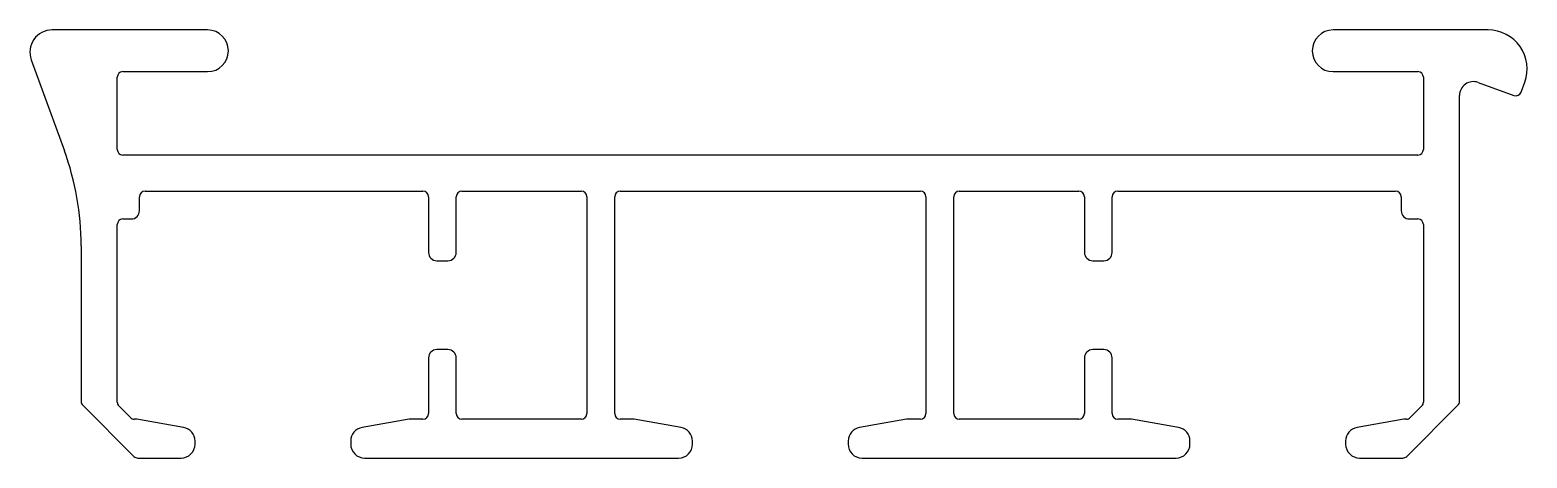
# Model space of a CAD drawing. Extents: x 861.7 to 915.6, y 325.3 to 340.7.
import ezdxf

# ---------------------------------------------------------------- set-up
doc = ezdxf.new("R2010")
doc.units = 0
doc.layers.add('KOERPERKANTE', color=1, linetype='CONTINUOUS')

msp = doc.modelspace()

# ---------------------------------------------------------------- linework, layer by layer
at = {"layer": 'KOERPERKANTE', "color": 0}
for p, q in [((868.099, 340.677), (862.508, 340.677)), ((914.178, 340.677), (908.599, 340.677)), ((861.756, 339.604), (862.946, 336.334)), ((864.849, 336.377), (864.849, 338.977)), ((865.049, 339.177), (868.099, 339.177)), ((908.599, 339.177), (911.649, 339.177)), ((911.849, 338.977), (911.849, 336.377)), ((913.149, 327.319), (913.149, 338.319)), ((913.82, 338.789), (915.107, 338.32)), ((915.363, 338.44), (915.493, 338.799)), ((911.649, 336.177), (865.049, 336.177)), ((865.649, 334.177), (865.649, 334.677)), ((865.849, 334.877), (875.849, 334.877)), ((876.049, 334.677), (876.049, 332.677)), ((877.049, 332.677), (877.049, 334.677)), ((877.249, 334.877), (881.549, 334.877)), ((881.749, 334.677), (881.749, 326.877)), ((882.749, 326.877), (882.749, 334.677)), ((882.949, 334.877), (893.749, 334.877)), ((893.949, 334.677), (893.949, 326.877)), ((894.949, 326.877), (894.949, 334.677)), ((895.149, 334.877), (899.449, 334.877)), ((899.649, 334.677), (899.649, 332.677)), ((900.649, 332.677), (900.649, 334.677)), ((900.849, 334.877), (910.849, 334.877)), ((911.049, 334.677), (911.049, 334.177)), ((864.849, 327.292), (864.849, 333.677)), ((865.049, 333.877), (865.349, 333.877)), ((911.349, 333.877), (911.649, 333.877)), ((911.849, 333.677), (911.849, 327.292)), ((863.549, 332.914), (863.549, 327.319)), ((876.349, 332.377), (876.749, 332.377)), ((899.949, 332.377), (900.349, 332.377)), ((876.749, 329.177), (876.349, 329.177)), ((900.349, 329.177), (899.949, 329.177)), ((876.049, 328.877), (876.049, 326.877)), ((877.049, 326.877), (877.049, 328.877)), ((899.649, 328.877), (899.649, 326.877)), ((900.649, 326.877), (900.649, 328.877)), ((863.608, 327.177), (865.449, 325.336)), ((865.322, 326.736), (864.908, 327.15)), ((911.249, 325.336), (913.09, 327.177)), ((911.79, 327.15), (911.376, 326.736)), ((865.549, 326.677), (865.463, 326.677)), ((867.236, 326.38), (865.549, 326.677)), ((875.349, 326.677), (873.662, 326.38)), ((875.849, 326.677), (875.349, 326.677)), ((881.549, 326.677), (877.249, 326.677)), ((883.449, 326.677), (882.949, 326.677)), ((885.136, 326.38), (883.449, 326.677)), ((893.249, 326.677), (891.562, 326.38)), ((893.749, 326.677), (893.249, 326.677)), ((899.449, 326.677), (895.149, 326.677)), ((901.349, 326.677), (900.849, 326.677)), ((903.036, 326.38), (901.349, 326.677)), ((911.149, 326.677), (909.462, 326.38)), ((911.235, 326.677), (911.149, 326.677)), ((867.649, 325.777), (867.649, 325.888)), ((873.249, 325.888), (873.249, 325.777)), ((885.549, 325.777), (885.549, 325.888)), ((891.149, 325.888), (891.149, 325.777)), ((903.449, 325.777), (903.449, 325.888)), ((909.049, 325.888), (909.049, 325.777)), ((865.59, 325.277), (867.149, 325.277)), ((873.749, 325.277), (885.049, 325.277)), ((891.649, 325.277), (902.949, 325.277)), ((909.549, 325.277), (911.108, 325.277))]:
    msp.add_line(p, q, dxfattribs=at)
for centre, radius, start, end in [((862.508, 339.877), 0.8, 90, 200), ((868.099, 339.927), 0.75, 270, 90), ((908.599, 339.927), 0.75, 90, 270), ((914.178, 339.277), 1.4, 340, 90), ((865.049, 338.977), 0.2, 90, 180), ((911.649, 338.977), 0.2, 0, 90), ((913.649, 338.319), 0.5, 70, 180), ((915.175, 338.508), 0.2, 250, 340), ((853.549, 332.914), 10, 0, 20), ((865.049, 336.377), 0.2, 180, 270), ((911.649, 336.377), 0.2, 270, 360), ((865.849, 334.677), 0.2, 90, 180), ((875.849, 334.677), 0.2, 360, 90), ((877.249, 334.677), 0.2, 90, 180), ((881.549, 334.677), 0.2, 0, 90), ((882.949, 334.677), 0.2, 90, 180), ((893.749, 334.677), 0.2, 0, 90), ((895.149, 334.677), 0.2, 90, 180), ((899.449, 334.677), 0.2, 0, 90), ((900.849, 334.677), 0.2, 90, 180), ((910.849, 334.677), 0.2, 0, 90), ((865.349, 334.177), 0.3, 270, 0), ((911.349, 334.177), 0.3, 180, 270), ((865.049, 333.677), 0.2, 90, 180), ((911.649, 333.677), 0.2, 0, 90), ((876.349, 332.677), 0.3, 180, 270), ((876.749, 332.677), 0.3, 270, 0), ((899.949, 332.677), 0.3, 180, 270), ((900.349, 332.677), 0.3, 270, 0), ((876.349, 328.877), 0.3, 90, 180), ((876.749, 328.877), 0.3, 0, 90), ((899.949, 328.877), 0.3, 90, 180), ((900.349, 328.877), 0.3, 0, 90), ((863.749, 327.319), 0.2, 180, 225), ((865.049, 327.292), 0.2, 180, 225), ((911.649, 327.292), 0.2, 315, 360), ((912.949, 327.319), 0.2, 315, 360), ((865.463, 326.877), 0.2, 225, 270), ((875.849, 326.877), 0.2, 270, 0), ((877.249, 326.877), 0.2, 180, 270), ((881.549, 326.877), 0.2, 270, 0), ((882.949, 326.877), 0.2, 180, 270), ((893.749, 326.877), 0.2, 270, 360), ((895.149, 326.877), 0.2, 180, 270), ((899.449, 326.877), 0.2, 270, 0), ((900.849, 326.877), 0.2, 180, 270), ((911.235, 326.877), 0.2, 270, 315), ((867.149, 325.888), 0.5, 0, 80), ((873.749, 325.888), 0.5, 100, 180), ((885.049, 325.888), 0.5, 0, 80), ((891.649, 325.888), 0.5, 100, 180), ((902.949, 325.888), 0.5, 0, 80), ((909.549, 325.888), 0.5, 100, 180), ((867.149, 325.777), 0.5, 270, 0), ((873.749, 325.777), 0.5, 180, 270), ((885.049, 325.777), 0.5, 270, 360), ((891.649, 325.777), 0.5, 180, 270), ((902.949, 325.777), 0.5, 270, 360), ((909.549, 325.777), 0.5, 180, 270), ((865.59, 325.477), 0.2, 225, 270), ((911.108, 325.477), 0.2, 270, 315)]:
    msp.add_arc(centre, radius, start, end, dxfattribs=at)

doc.saveas('drawing.dxf')
